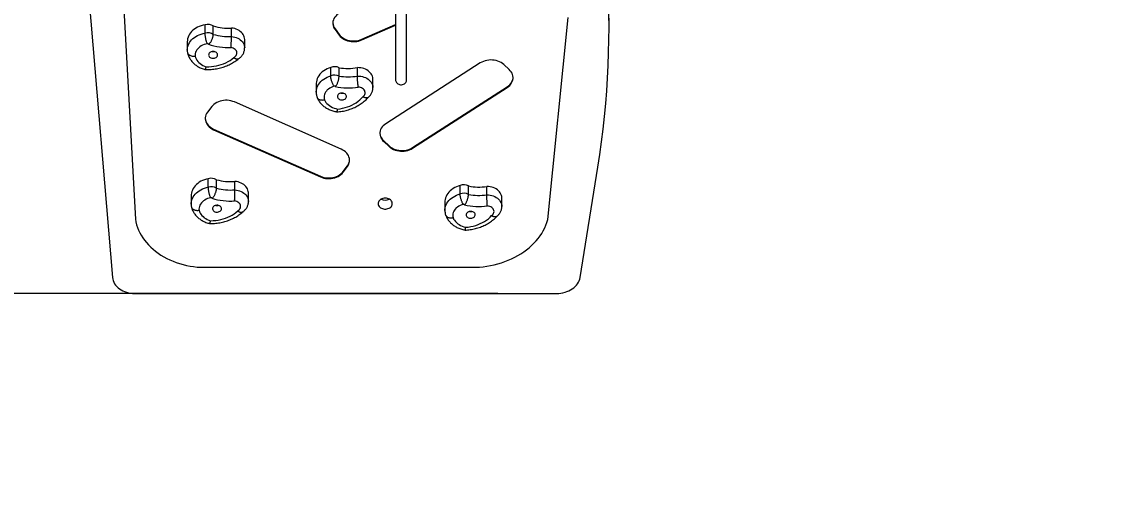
# Model space of a CAD drawing. Header units: millimetres. Extents: x -5906 to 5457, y -5155 to 4356.
# Drawn here: x -830 to 1235, y -2844 to -1908 of the extents above; entities that cross this region are included whole.
import ezdxf

# ---------------------------------------------------------------- set-up
doc = ezdxf.new("R2010")
doc.units = ezdxf.units.MM
for name, color, linetype in [('DIKOM_ОБЪЕКТ', 7, 'Continuous'), ('DIKOM_РАЗМЕР_ЗОНА', 7, 'Continuous'), ('DIKOM_РАЗМЕР_ОБЪЕКТА', 7, 'Continuous')]:
    doc.layers.add(name, color=color, linetype=linetype)
doc.styles.add('style1', font='arial.ttf', dxfattribs={"width": 0.8})
doc.dimstyles.new('1-50', dxfattribs={"dimtxt": 300, "dimasz": 200, "dimexe": 100, "dimexo": 0, "dimgap": 100, "dimtad": 1, "dimtxsty": 'style1', "dimcen": 200, "dimclrd": 7, "dimclre": 7, "dimclrt": 7, "dimadec": 1, "dimazin": 2, "dimtfac": 1, "dimtmove": 0, "dimatfit": 2, "dimfxl": 0, "dimlwd": 25, "dimlwe": 18, "dimarcsym": 0})

# ---------------------------------------------------------------- blocks, each defined once
blk = doc.blocks.new('*D12')
at = {"layer": 'Defpoints', "color": 0, "transparency": 16777216}
for p in [(-2655.5, 990.4), (3456.6, 117.1), (-2655.5, -4466.3)]:
    blk.add_point(p, dxfattribs=at)
at = {"layer": 'DIKOM_РАЗМЕР_ОБЪЕКТА', "color": 7, "lineweight": 18, "transparency": 16777216}
for p, q in [((-2655.5, 990.4), (-2655.5, -4566.3)), ((3456.6, 117.1), (3456.6, -4566.3))]:
    blk.add_line(p, q, dxfattribs=at)
at = {"layer": 'DIKOM_РАЗМЕР_ОБЪЕКТА', "color": 7, "lineweight": 25, "transparency": 16777216}
blk.add_line((3256.6, -4466.3), (-2455.5, -4466.3), dxfattribs=at)
at = {"layer": 'DIKOM_РАЗМЕР_ОБЪЕКТА', "color": 7, "transparency": 16777216}
for points in [[(-2455.5, -4433), (-2455.5, -4499.6), (-2655.5, -4466.3)], [(3256.6, -4433), (3256.6, -4499.6), (3456.6, -4466.3)]]:
    blk.add_solid(points, dxfattribs=at)
at = {"layer": 'DIKOM_РАЗМЕР_ОБЪЕКТА', "color": 7, "transparency": 16777216, "insert": (400.6, -4213.1), "char_height": 300, "attachment_point": 5, "style": 'style1'}
blk.add_mtext('6100', dxfattribs=at)
blk = doc.blocks.new('*D9')
at = {"layer": 'Defpoints', "color": 0, "transparency": 16777216}
for p in [(744.7, 2856.5), (-4941.7, -2428.9), (82.6, -2428.9)]:
    blk.add_point(p, dxfattribs=at)
at = {"layer": 'DIKOM_РАЗМЕР_ОБЪЕКТА', "color": 7, "lineweight": 18, "transparency": 16777216}
for p, q in [((744.7, 2856.5), (-5041.7, 2856.5)), ((82.6, -2428.9), (-5041.7, -2428.9))]:
    blk.add_line(p, q, dxfattribs=at)
at = {"layer": 'DIKOM_РАЗМЕР_ОБЪЕКТА', "color": 7, "lineweight": 25, "transparency": 16777216}
blk.add_line((-4941.7, 2656.5), (-4941.7, -2228.9), dxfattribs=at)
at = {"layer": 'DIKOM_РАЗМЕР_ОБЪЕКТА', "color": 7, "transparency": 16777216}
for points in [[(-4975.1, 2656.5), (-4908.4, 2656.5), (-4941.7, 2856.5)], [(-4975.1, -2228.9), (-4908.4, -2228.9), (-4941.7, -2428.9)]]:
    blk.add_solid(points, dxfattribs=at)
at = {"layer": 'DIKOM_РАЗМЕР_ОБЪЕКТА', "color": 7, "transparency": 16777216, "insert": (-5195, 213.8), "char_height": 300, "attachment_point": 5, "rotation": 90, "style": 'style1'}
blk.add_mtext('5300', dxfattribs=at)
blk = doc.blocks.new('*D10')
at = {"layer": 'Defpoints', "color": 0, "transparency": 16777216}
for p in [(394.7, 4356.5), (-5455.8, -3928.9), (81.8, -3928.9)]:
    blk.add_point(p, dxfattribs=at)
at = {"layer": 'DIKOM_РАЗМЕР_ЗОНА', "color": 7, "lineweight": 18, "transparency": 16777216}
for p, q in [((394.7, 4356.5), (-5555.8, 4356.5)), ((81.8, -3928.9), (-5555.8, -3928.9))]:
    blk.add_line(p, q, dxfattribs=at)
at = {"layer": 'DIKOM_РАЗМЕР_ЗОНА', "color": 7, "lineweight": 25, "transparency": 16777216}
blk.add_line((-5455.8, 4156.5), (-5455.8, -3728.9), dxfattribs=at)
at = {"layer": 'DIKOM_РАЗМЕР_ЗОНА', "color": 7, "transparency": 16777216}
for points in [[(-5489.1, 4156.5), (-5422.5, 4156.5), (-5455.8, 4356.5)], [(-5489.1, -3728.9), (-5422.5, -3728.9), (-5455.8, -3928.9)]]:
    blk.add_solid(points, dxfattribs=at)
at = {"layer": 'DIKOM_РАЗМЕР_ЗОНА', "color": 7, "transparency": 16777216, "insert": (-5709.1, 213.8), "char_height": 300, "attachment_point": 5, "rotation": 90, "style": 'style1'}
blk.add_mtext('8300', dxfattribs=at)
blk = doc.blocks.new('*D11')
at = {"layer": 'Defpoints', "color": 0, "transparency": 16777216}
for p in [(-4486.4, -52.6), (5456.6, -197.9), (-4486.4, -5055.3)]:
    blk.add_point(p, dxfattribs=at)
at = {"layer": 'DIKOM_РАЗМЕР_ЗОНА', "color": 7, "lineweight": 18, "transparency": 16777216}
for p, q in [((-4486.4, -52.6), (-4486.4, -5155.3)), ((5456.6, -197.9), (5456.6, -5155.3))]:
    blk.add_line(p, q, dxfattribs=at)
at = {"layer": 'DIKOM_РАЗМЕР_ЗОНА', "color": 7, "lineweight": 25, "transparency": 16777216}
blk.add_line((5256.6, -5055.3), (-4286.4, -5055.3), dxfattribs=at)
at = {"layer": 'DIKOM_РАЗМЕР_ЗОНА', "color": 7, "transparency": 16777216}
for points in [[(-4286.4, -5022), (-4286.4, -5088.6), (-4486.4, -5055.3)], [(5256.6, -5022), (5256.6, -5088.6), (5456.6, -5055.3)]]:
    blk.add_solid(points, dxfattribs=at)
at = {"layer": 'DIKOM_РАЗМЕР_ЗОНА', "color": 7, "transparency": 16777216, "insert": (400.6, -4802.1), "char_height": 300, "attachment_point": 5, "style": 'style1'}
blk.add_mtext('9950', dxfattribs=at)

msp = doc.modelspace()

# ---------------------------------------------------------------- linework, layer by layer
at = {"layer": 'DIKOM_ОБЪЕКТ', "color": 7, "linetype": 'Continuous', "lineweight": 15}
for p, q in [((-659.935, -1416.155), (-611.874, -2286.468)), ((-715.114, -1700.375), (-655.848, -2398.092)), ((-478.465, -1929.95), (-478.465, -1913.88)), ((-462.707, -1932.355), (-462.707, -1916.285)), ((-177.917, -1941.819), (-113.438, -1913.302)), ((-177.917, -1943.105), (-113.438, -1914.587)), ((177.951, -2287.158), (217.097, -1899.884)), ((295.335, -1917.689), (295.335, -1901.619)), ((-428.065, -1936.383), (-428.065, -1920.314)), ((-229.557, -1922.023), (-221.357, -1932.902)), ((-229.557, -1922.023), (-229.557, -1923.308)), ((-229.557, -1923.308), (-221.357, -1934.188)), ((-221.357, -1932.902), (-221.357, -1934.188)), ((-512.611, -1946.671), (-512.611, -1962.741)), ((-402.642, -1958.433), (-402.642, -1942.363)), ((-177.917, -1941.819), (-177.917, -1943.105)), ((-237.83, -2011.743), (-237.83, -1995.673)), ((-221.777, -2012.283), (-221.777, -1996.213)), ((-186.738, -2012.224), (-186.738, -1996.154)), ((48.767, -1987.151), (-132.327, -2103.555)), ((104.109, -1999.777), (93.568, -1990.153)), ((-156.892, -2034.434), (-156.892, -2018.365)), ((-265.573, -2026.944), (-265.573, -2043.014)), ((-80.903, -2149.216), (100.189, -2032.811)), ((-80.903, -2150.501), (100.189, -2034.096)), ((100.189, -2032.811), (100.189, -2034.096)), ((-217.615, -2152.462), (-422.344, -2061.915)), ((-465.784, -2070.831), (-473.984, -2081.711)), ((-462.344, -2113.702), (-257.615, -2204.249)), ((-462.344, -2113.702), (-462.344, -2114.988)), ((-462.344, -2114.988), (-257.615, -2205.534)), ((-136.246, -2136.589), (-125.704, -2146.213)), ((-136.246, -2136.589), (-136.246, -2137.874)), ((-136.246, -2137.874), (-125.704, -2147.499)), ((-125.704, -2146.213), (-125.704, -2147.499)), ((-80.903, -2149.216), (-80.903, -2150.501)), ((-214.176, -2195.333), (-205.976, -2184.453)), ((-214.176, -2196.618), (-205.976, -2185.738)), ((-205.976, -2184.453), (-205.976, -2185.738)), ((239.867, -2398.257), (273.821, -2186.737)), ((-472.266, -2224.916), (-472.266, -2208.847)), ((-257.615, -2204.249), (-257.615, -2205.534)), ((-214.176, -2195.333), (-214.176, -2196.618)), ((-456.424, -2226.973), (-456.424, -2210.903)), ((-421.644, -2230.233), (-421.644, -2214.164)), ((10.113, -2237.925), (10.113, -2221.856)), ((26.132, -2238.887), (26.132, -2222.818)), ((61.153, -2239.751), (61.153, -2223.681)), ((-505.18, -2241.409), (-505.18, -2257.478)), ((-395.389, -2252.353), (-395.389, -2236.283)), ((90.003, -2261.97), (90.003, -2245.901)), ((-19.042, -2253.534), (-19.042, -2269.603)), ((-493.641, -2378.171), (47.066, -2378.171)), ((-613.251, -2428.669), (194.985, -2428.669))]:
    msp.add_line(p, q, dxfattribs=at)
at = {"layer": 'DIKOM_ОБЪЕКТ', "color": 7, "linetype": 'Continuous', "lineweight": 15, "flags": 128}
for points in [[(273.821, -2186.737), (277.542, -2162.447), (280.911, -2138.127), (283.927, -2113.78), (286.59, -2089.408), (288.901, -2065.016), (290.858, -2040.605), (292.461, -2016.179), (293.71, -1991.741), (294.606, -1967.294), (295.147, -1942.841), (295.334, -1918.385), (295.167, -1893.928), (294.646, -1869.475), (293.771, -1845.027), (292.542, -1820.589)], [(-217.917, -1890.032), (-220.9, -1891.529), (-223.644, -1893.272), (-226.117, -1895.24), (-228.287, -1897.408), (-230.127, -1899.747), (-231.613, -1902.23), (-232.727, -1904.825), (-233.456, -1907.499), (-233.789, -1910.218), (-233.723, -1912.949), (-233.258, -1915.657), (-232.401, -1918.308), (-231.162, -1920.87), (-229.557, -1923.308)], [(-478.465, -1913.88), (-482.268, -1914.683), (-485.962, -1915.745), (-489.516, -1917.056), (-492.902, -1918.607), (-496.093, -1920.384), (-499.063, -1922.373), (-501.787, -1924.558), (-504.245, -1926.922), (-506.416, -1929.446), (-508.282, -1932.108), (-509.829, -1934.888), (-511.043, -1937.764), (-511.916, -1940.711), (-512.44, -1943.706), (-512.611, -1946.671)], [(-512.611, -1962.731), (-512.44, -1959.776), (-511.916, -1956.78), (-511.043, -1953.833), (-509.829, -1950.958), (-508.282, -1948.178), (-506.416, -1945.516), (-504.245, -1942.992), (-501.787, -1940.628), (-499.063, -1938.443), (-496.093, -1936.453), (-492.902, -1934.676), (-489.516, -1933.126), (-485.962, -1931.815), (-482.268, -1930.753), (-478.465, -1929.95)], [(-402.642, -1942.363), (-402.642, -1942.304), (-402.829, -1939.841), (-403.372, -1937.409), (-404.264, -1935.038), (-405.493, -1932.757), (-407.044, -1930.595), (-408.899, -1928.578), (-411.035, -1926.731), (-413.424, -1925.077), (-416.038, -1923.635), (-418.845, -1922.425), (-421.81, -1921.461), (-424.896, -1920.754), (-428.065, -1920.314)], [(-428.065, -1936.383), (-424.896, -1936.824), (-421.81, -1937.53), (-418.845, -1938.495), (-416.038, -1939.705), (-413.424, -1941.146), (-411.035, -1942.801), (-408.899, -1944.648), (-407.044, -1946.665), (-405.493, -1948.827), (-404.264, -1951.108), (-403.372, -1953.479), (-402.829, -1955.911), (-402.642, -1958.374), (-402.642, -1958.471)], [(-221.357, -1932.902), (-219.402, -1935.187), (-217.127, -1937.29), (-214.558, -1939.184), (-211.729, -1940.846), (-208.674, -1942.256), (-205.433, -1943.394), (-202.046, -1944.248), (-198.556, -1944.806), (-195.006, -1945.062), (-191.441, -1945.011), (-187.906, -1944.655), (-184.445, -1943.998), (-181.101, -1943.049), (-177.917, -1941.819)], [(-221.357, -1934.188), (-219.402, -1936.473), (-217.127, -1938.575), (-214.558, -1940.47), (-211.729, -1942.132), (-208.674, -1943.541), (-205.433, -1944.68), (-202.046, -1945.534), (-198.556, -1946.092), (-195.006, -1946.347), (-191.441, -1946.296), (-187.906, -1945.941), (-184.445, -1945.284), (-181.101, -1944.335), (-177.917, -1943.105)], [(-474.134, -1950.635), (-477.275, -1951.236), (-480.308, -1952.102), (-483.195, -1953.223), (-485.901, -1954.584), (-488.391, -1956.169), (-490.634, -1957.957), (-492.603, -1959.925), (-494.271, -1962.05), (-495.619, -1964.305), (-496.629, -1966.661), (-497.289, -1969.088), (-497.591, -1971.557), (-497.53, -1974.036)], [(-471.995, -1951.471), (-472.06, -1951.198), (-472.214, -1950.946), (-472.449, -1950.735), (-472.748, -1950.577), (-473.09, -1950.484), (-473.451, -1950.463), (-473.808, -1950.514), (-474.134, -1950.635)], [(-423.559, -1976.834), (-421.784, -1975.692), (-420.279, -1974.341), (-419.086, -1972.819), (-418.236, -1971.168), (-417.754, -1969.431), (-417.653, -1967.657), (-417.934, -1965.895), (-418.591, -1964.192), (-419.606, -1962.596), (-420.95, -1961.15), (-422.587, -1959.893), (-424.473, -1958.86), (-426.555, -1958.08), (-428.776, -1957.574)], [(-497.53, -1974.036), (-496.752, -1976.691), (-495.631, -1979.272), (-494.18, -1981.755), (-492.412, -1984.115), (-490.346, -1986.328), (-488.002, -1988.372), (-485.404, -1990.226), (-482.576, -1991.873), (-479.549, -1993.295), (-476.351, -1994.479)], [(-476.351, -1994.479), (-471.394, -1994.446), (-466.454, -1994.136), (-461.557, -1993.55), (-456.729, -1992.69), (-451.995, -1991.562), (-447.383, -1990.172), (-442.915, -1988.527), (-438.617, -1986.637), (-434.51, -1984.51), (-430.618, -1982.158), (-426.961, -1979.595), (-423.559, -1976.834)], [(-454.562, -1970.676), (-455.007, -1969.383), (-455.784, -1968.185), (-456.859, -1967.132), (-458.189, -1966.266), (-459.72, -1965.623), (-461.388, -1965.229), (-463.125, -1965.101), (-464.861, -1965.243), (-466.524, -1965.649), (-468.046, -1966.304), (-469.364, -1967.18), (-470.426, -1968.242), (-471.187, -1969.445), (-471.616, -1970.741), (-471.696, -1972.077), (-471.423, -1973.397), (-470.808, -1974.649), (-469.878, -1975.78), (-468.669, -1976.745), (-467.231, -1977.503), (-465.624, -1978.024), (-463.912, -1978.287), (-462.167, -1978.28), (-460.459, -1978.005), (-458.858, -1977.471), (-457.43, -1976.702), (-456.234, -1975.728), (-455.318, -1974.59), (-454.72, -1973.334), (-454.464, -1972.011), (-454.562, -1970.676)], [(93.568, -1990.153), (91.125, -1988.164), (88.407, -1986.396), (85.447, -1984.872), (82.284, -1983.612), (78.957, -1982.63), (75.507, -1981.94), (71.978, -1981.55), (68.414, -1981.465), (64.86, -1981.686), (61.361, -1982.21), (57.96, -1983.03), (54.701, -1984.137), (51.623, -1985.517), (48.767, -1987.151)], [(-237.83, -1995.673), (-241.429, -1996.911), (-244.868, -1998.391), (-248.121, -2000.101), (-251.159, -2002.029), (-253.96, -2004.157), (-256.499, -2006.469), (-258.758, -2008.947), (-260.717, -2011.57), (-262.361, -2014.317), (-263.676, -2017.166), (-264.652, -2020.094), (-265.282, -2023.078), (-265.559, -2026.092), (-265.573, -2026.944)], [(-156.892, -2018.365), (-156.92, -2017.378), (-157.242, -2014.923), (-157.916, -2012.511), (-158.936, -2010.17), (-160.288, -2007.931), (-161.956, -2005.82), (-163.919, -2003.864), (-166.154, -2002.087), (-168.631, -2000.51), (-171.322, -1999.154), (-174.192, -1998.035), (-177.206, -1997.166), (-180.328, -1996.558), (-183.519, -1996.22), (-186.738, -1996.154)], [(100.189, -2034.096), (102.786, -2032.225), (105.094, -2030.143), (107.083, -2027.876), (108.728, -2025.453), (110.01, -2022.904), (110.91, -2020.262), (111.42, -2017.558), (111.531, -2014.828), (111.243, -2012.106), (110.559, -2009.425), (109.488, -2006.82), (108.043, -2004.323), (106.242, -2001.966), (104.109, -1999.777)], [(-265.573, -2042.992), (-265.559, -2042.162), (-265.282, -2039.147), (-264.652, -2036.164), (-263.676, -2033.236), (-262.361, -2030.387), (-260.717, -2027.64), (-258.758, -2025.017), (-256.499, -2022.539), (-253.96, -2020.227), (-251.159, -2018.098), (-248.121, -2016.171), (-244.868, -2014.46), (-241.429, -2012.98), (-237.83, -2011.743)], [(-186.738, -2012.224), (-183.519, -2012.289), (-180.328, -2012.628), (-177.206, -2013.235), (-174.192, -2014.104), (-171.322, -2015.224), (-168.631, -2016.58), (-166.154, -2018.157), (-163.919, -2019.934), (-161.956, -2021.89), (-160.288, -2024.001), (-158.936, -2026.24), (-157.916, -2028.58), (-157.242, -2030.993), (-156.92, -2033.448), (-156.892, -2034.414)], [(-113.431, -2020.574), (-113.431, -2020.579), (-113.251, -2022.092), (-112.718, -2023.554), (-111.851, -2024.915), (-110.678, -2026.128), (-109.24, -2027.152), (-107.585, -2027.952), (-105.77, -2028.501), (-103.857, -2028.78), (-101.911, -2028.78), (-99.998, -2028.501), (-98.183, -2027.952), (-96.528, -2027.152), (-95.09, -2026.128), (-93.917, -2024.915), (-93.049, -2023.554), (-92.517, -2022.092), (-92.337, -2020.579)], [(100.189, -2032.811), (102.786, -2030.94), (105.094, -2028.857), (107.083, -2026.591), (108.728, -2024.168), (110.01, -2021.619), (110.91, -2018.976), (111.42, -2016.273), (111.53, -2014.791)], [(-231.355, -2031.794), (-234.339, -2032.755), (-237.165, -2033.965), (-239.796, -2035.409), (-242.199, -2037.07), (-244.345, -2038.926), (-246.207, -2040.955), (-247.761, -2043.13), (-248.988, -2045.425), (-249.872, -2047.81), (-250.403, -2050.257), (-250.573, -2052.733), (-250.38, -2055.208), (-249.827, -2057.651)], [(-176.162, -2051.79), (-174.635, -2050.454), (-173.416, -2048.944), (-172.539, -2047.3), (-172.028, -2045.569), (-171.896, -2043.796), (-172.148, -2042.031), (-172.777, -2040.322), (-173.765, -2038.716), (-175.085, -2037.257), (-176.701, -2035.984), (-178.569, -2034.933), (-180.637, -2034.132), (-182.85, -2033.604), (-185.146, -2033.362)], [(-422.344, -2061.915), (-425.528, -2060.686), (-428.871, -2059.737), (-432.332, -2059.08), (-435.867, -2058.725), (-439.432, -2058.674), (-442.982, -2058.93), (-446.472, -2059.488), (-449.859, -2060.341), (-453.1, -2061.48), (-456.154, -2062.889), (-458.984, -2064.551), (-461.553, -2066.445), (-463.829, -2068.547), (-465.784, -2070.831)], [(-249.827, -2057.651), (-248.53, -2060.184), (-246.91, -2062.605), (-244.982, -2064.89), (-242.766, -2067.016), (-240.284, -2068.962), (-237.561, -2070.709), (-234.624, -2072.238), (-231.503, -2073.536), (-228.228, -2074.589), (-224.832, -2075.386)], [(-208.027, -2049.319), (-208.725, -2048.093), (-209.73, -2047), (-211.002, -2046.085), (-212.489, -2045.384), (-214.13, -2044.927), (-215.856, -2044.732), (-217.599, -2044.808), (-219.286, -2045.15), (-220.849, -2045.746), (-222.223, -2046.571), (-223.352, -2047.59), (-224.191, -2048.763), (-224.703, -2050.041), (-224.87, -2051.372), (-224.683, -2052.702), (-224.151, -2053.975), (-223.295, -2055.141), (-222.15, -2056.15), (-220.764, -2056.962), (-219.192, -2057.544), (-217.5, -2057.872), (-215.756, -2057.932), (-214.032, -2057.722), (-212.399, -2057.25), (-210.923, -2056.536), (-209.665, -2055.609), (-208.676, -2054.507), (-207.997, -2053.276), (-207.656, -2051.964), (-207.666, -2050.627), (-208.027, -2049.319)], [(-224.832, -2075.386), (-219.94, -2074.775), (-215.119, -2073.893), (-210.395, -2072.742), (-205.794, -2071.329), (-201.34, -2069.663), (-197.057, -2067.751), (-192.969, -2065.604), (-189.096, -2063.234), (-185.46, -2060.653), (-182.081, -2057.875), (-178.976, -2054.916), (-176.162, -2051.79)], [(-473.984, -2081.711), (-475.589, -2084.15), (-476.827, -2086.712), (-477.684, -2089.363), (-478.148, -2092.071), (-478.214, -2094.802), (-477.881, -2097.521), (-477.153, -2100.195), (-476.038, -2102.789), (-474.552, -2105.272), (-472.713, -2107.612), (-470.543, -2109.779), (-468.07, -2111.747), (-465.326, -2113.49), (-462.344, -2114.988)], [(-478.226, -2093.243), (-478.214, -2093.516), (-477.881, -2096.235), (-477.153, -2098.909), (-476.038, -2101.504), (-474.552, -2103.986), (-472.713, -2106.326), (-470.543, -2108.493), (-468.07, -2110.461), (-465.326, -2112.205), (-462.344, -2113.702)], [(-132.327, -2103.555), (-134.924, -2105.426), (-137.231, -2107.508), (-139.22, -2109.775), (-140.866, -2112.198), (-142.147, -2114.747), (-143.048, -2117.39), (-143.557, -2120.093), (-143.668, -2122.823), (-143.38, -2125.546), (-142.696, -2128.226), (-141.625, -2130.831), (-140.18, -2133.328), (-138.38, -2135.686), (-136.246, -2137.874)], [(-125.704, -2146.213), (-123.262, -2148.203), (-120.544, -2149.971), (-117.585, -2151.495), (-114.422, -2152.756), (-111.094, -2153.738), (-107.644, -2154.428), (-104.115, -2154.818), (-100.551, -2154.904), (-96.997, -2154.683), (-93.498, -2154.159), (-90.097, -2153.338), (-86.837, -2152.23), (-83.76, -2150.851), (-80.903, -2149.216)], [(-205.976, -2185.738), (-204.37, -2183.299), (-203.13, -2180.738), (-202.273, -2178.087), (-201.808, -2175.379), (-201.742, -2172.648), (-202.075, -2169.928), (-202.803, -2167.254), (-203.918, -2164.659), (-205.404, -2162.177), (-207.244, -2159.837), (-209.414, -2157.669), (-211.888, -2155.702), (-214.633, -2153.959), (-217.615, -2152.462)], [(-125.704, -2147.499), (-123.262, -2149.489), (-120.544, -2151.257), (-117.585, -2152.781), (-114.422, -2154.042), (-111.094, -2155.024), (-107.644, -2155.714), (-104.115, -2156.104), (-100.551, -2156.189), (-96.997, -2155.968), (-93.498, -2155.444), (-90.097, -2154.623), (-86.837, -2153.516), (-83.76, -2152.136), (-80.903, -2150.501)], [(-472.266, -2208.847), (-476.037, -2209.734), (-479.689, -2210.877), (-483.192, -2212.266), (-486.519, -2213.891), (-489.641, -2215.738), (-492.535, -2217.792), (-495.176, -2220.036), (-497.544, -2222.454), (-499.618, -2225.024), (-501.383, -2227.727), (-502.825, -2230.54), (-503.931, -2233.441), (-504.692, -2236.406), (-505.103, -2239.411), (-505.18, -2241.409)], [(-257.615, -2204.249), (-254.432, -2205.479), (-251.088, -2206.429), (-247.627, -2207.086), (-244.092, -2207.442), (-240.527, -2207.492), (-236.977, -2207.237), (-233.486, -2206.679), (-230.099, -2205.826), (-226.858, -2204.687), (-223.804, -2203.277), (-220.974, -2201.615), (-218.406, -2199.72), (-216.13, -2197.617), (-214.176, -2195.333)], [(-257.615, -2205.534), (-254.432, -2206.765), (-251.088, -2207.714), (-247.627, -2208.371), (-244.092, -2208.727), (-240.527, -2208.778), (-236.977, -2208.523), (-233.486, -2207.965), (-230.099, -2207.111), (-226.858, -2205.972), (-223.804, -2204.563), (-220.974, -2202.9), (-218.406, -2201.006), (-216.13, -2198.903), (-214.176, -2196.618)], [(-505.18, -2257.47), (-505.103, -2255.481), (-504.692, -2252.476), (-503.931, -2249.51), (-502.825, -2246.609), (-501.383, -2243.796), (-499.618, -2241.094), (-497.544, -2238.523), (-495.176, -2236.106), (-492.535, -2233.861), (-489.641, -2231.807), (-486.519, -2229.96), (-483.192, -2228.336), (-479.689, -2226.946), (-476.037, -2225.804), (-472.266, -2224.916)], [(-395.389, -2236.283), (-395.403, -2235.583), (-395.684, -2233.125), (-396.318, -2230.706), (-397.298, -2228.355), (-398.612, -2226.103), (-400.245, -2223.976), (-402.175, -2222.001), (-404.379, -2220.202), (-406.83, -2218.601), (-409.497, -2217.218), (-412.349, -2216.07), (-415.348, -2215.172), (-418.46, -2214.534), (-421.644, -2214.164)], [(10.113, -2221.856), (6.461, -2222.998), (2.957, -2224.386), (-0.37, -2226.01), (-3.493, -2227.857), (-6.388, -2229.91), (-9.03, -2232.154), (-11.398, -2234.571), (-13.474, -2237.141), (-15.24, -2239.843), (-16.682, -2242.656), (-17.789, -2245.557), (-18.552, -2248.522), (-18.964, -2251.527), (-19.042, -2253.534)], [(90.003, -2245.901), (90.001, -2245.678), (89.79, -2243.216), (89.224, -2240.787), (88.31, -2238.421), (87.059, -2236.147), (85.487, -2233.994), (83.612, -2231.987), (81.459, -2230.152), (79.054, -2228.511), (76.426, -2227.085), (73.608, -2225.891), (70.634, -2224.943), (67.541, -2224.254), (64.368, -2223.831), (61.153, -2223.681)], [(-467.521, -2245.501), (-470.637, -2246.172), (-473.636, -2247.105), (-476.48, -2248.289), (-479.134, -2249.709), (-481.563, -2251.348), (-483.738, -2253.185), (-485.631, -2255.196), (-487.219, -2257.357), (-488.481, -2259.64), (-489.402, -2262.018), (-489.971, -2264.459), (-490.179, -2266.933), (-490.025, -2269.41)], [(-421.644, -2230.233), (-418.46, -2230.603), (-415.348, -2231.241), (-412.349, -2232.14), (-409.497, -2233.288), (-406.83, -2234.67), (-404.379, -2236.271), (-402.175, -2238.07), (-400.245, -2240.046), (-398.612, -2242.173), (-397.298, -2244.425), (-396.318, -2246.775), (-395.684, -2249.194), (-395.403, -2251.652), (-395.389, -2252.378)], [(-133.415, -2246.176), (-135.596, -2246.311), (-137.721, -2246.712), (-139.734, -2247.369), (-141.583, -2248.265), (-143.221, -2249.377), (-144.605, -2250.675), (-145.699, -2252.127), (-146.475, -2253.694), (-146.913, -2255.336), (-147.001, -2257.011), (-146.737, -2258.675), (-146.128, -2260.285), (-145.19, -2261.799), (-143.947, -2263.179), (-142.431, -2264.388), (-140.682, -2265.395), (-138.745, -2266.174), (-136.669, -2266.705), (-134.509, -2266.973), (-132.321, -2266.973), (-130.161, -2266.705), (-128.086, -2266.174), (-126.148, -2265.395), (-124.399, -2264.388), (-122.883, -2263.179), (-121.64, -2261.799), (-120.702, -2260.285), (-120.094, -2258.675), (-119.83, -2257.011), (-119.918, -2255.336), (-120.356, -2253.694), (-121.132, -2252.127), (-122.226, -2250.675), (-123.609, -2249.377), (-125.247, -2248.265), (-127.097, -2247.369), (-129.11, -2246.712), (-131.234, -2246.311), (-133.415, -2246.176)], [(-19.042, -2269.65), (-18.964, -2267.597), (-18.552, -2264.591), (-17.789, -2261.626), (-16.682, -2258.726), (-15.24, -2255.913), (-13.474, -2253.211), (-11.398, -2250.641), (-9.03, -2248.224), (-6.388, -2245.98), (-3.493, -2243.926), (-0.37, -2242.08), (2.957, -2240.456), (6.461, -2239.068), (10.113, -2237.925)], [(61.153, -2239.751), (64.368, -2239.901), (67.541, -2240.323), (70.634, -2241.013), (73.608, -2241.96), (76.426, -2243.155), (79.054, -2244.581), (81.459, -2246.222), (83.612, -2248.057), (85.487, -2250.063), (87.059, -2252.217), (88.31, -2254.49), (89.224, -2256.856), (89.79, -2259.285), (90.001, -2261.747), (90.003, -2261.961)], [(-490.025, -2269.41), (-489.147, -2272.046), (-487.93, -2274.602), (-486.385, -2277.052), (-484.53, -2279.372), (-482.381, -2281.538), (-479.961, -2283.529), (-477.294, -2285.325), (-474.406, -2286.909), (-471.326, -2288.263), (-468.085, -2289.376)], [(-468.085, -2289.376), (-463.131, -2289.234), (-458.205, -2288.815), (-453.332, -2288.12), (-448.538, -2287.154), (-443.849, -2285.922), (-439.291, -2284.431), (-434.887, -2282.688), (-430.661, -2280.703), (-426.637, -2278.486), (-422.835, -2276.05), (-419.276, -2273.407), (-415.979, -2270.571)], [(-447.201, -2265.101), (-447.696, -2263.819), (-448.517, -2262.639), (-449.631, -2261.61), (-450.994, -2260.774), (-452.548, -2260.165), (-454.23, -2259.808), (-455.971, -2259.718), (-457.701, -2259.898), (-459.348, -2260.341), (-460.844, -2261.029), (-462.13, -2261.934), (-463.151, -2263.019), (-463.866, -2264.238), (-464.246, -2265.543), (-464.275, -2266.88), (-463.953, -2268.195), (-463.291, -2269.432), (-462.318, -2270.542), (-461.074, -2271.48), (-459.608, -2272.206), (-457.982, -2272.691), (-456.261, -2272.916), (-454.516, -2272.871), (-452.82, -2272.557), (-451.24, -2271.989), (-449.842, -2271.188), (-448.683, -2270.188), (-447.81, -2269.03), (-447.259, -2267.761), (-447.054, -2266.434), (-447.201, -2265.101)], [(-415.979, -2270.571), (-414.248, -2269.391), (-412.795, -2268.007), (-411.659, -2266.46), (-410.873, -2264.79), (-410.456, -2263.043), (-410.421, -2261.268), (-410.769, -2259.513), (-411.49, -2257.825), (-412.564, -2256.252), (-413.962, -2254.836), (-415.646, -2253.616), (-417.57, -2252.626), (-419.68, -2251.892), (-421.92, -2251.434)], [(16.117, -2258.141), (13.092, -2259.022), (10.214, -2260.157), (7.519, -2261.532), (5.043, -2263.128), (2.815, -2264.927), (0.863, -2266.905), (-0.788, -2269.039), (-2.117, -2271.3), (-3.107, -2273.66), (-3.747, -2276.091), (-4.028, -2278.562), (-3.947, -2281.04), (-3.504, -2283.497)], [(70.381, -2279.577), (71.967, -2278.283), (73.253, -2276.806), (74.203, -2275.186), (74.792, -2273.469), (75.002, -2271.701), (74.83, -2269.93), (74.278, -2268.206), (73.363, -2266.575), (72.109, -2265.081), (70.551, -2263.767), (68.732, -2262.667), (66.7, -2261.813), (64.512, -2261.226), (62.229, -2260.924)], [(-611.874, -2286.468), (-610.888, -2291.754), (-609.553, -2296.994), (-607.87, -2302.176), (-605.845, -2307.284), (-603.482, -2312.308), (-600.789, -2317.232), (-597.771, -2322.045), (-594.437, -2326.734), (-590.796, -2331.286), (-586.856, -2335.691), (-582.628, -2339.936), (-578.124, -2344.01), (-573.354, -2347.903), (-568.331, -2351.605), (-563.069, -2355.106), (-557.58, -2358.397), (-551.88, -2361.469), (-545.983, -2364.315), (-539.904, -2366.927), (-533.659, -2369.298), (-527.265, -2371.423), (-520.737, -2373.294), (-514.094, -2374.909), (-507.351, -2376.262), (-500.528, -2377.35), (-493.641, -2378.171)], [(-3.504, -2283.497), (-2.321, -2286.062), (-0.81, -2288.524), (1.014, -2290.858), (3.133, -2293.042), (5.526, -2295.052), (8.169, -2296.869), (11.036, -2298.475), (14.097, -2299.854), (17.323, -2300.993), (20.681, -2301.878)], [(20.681, -2301.878), (25.598, -2301.397), (30.456, -2300.642), (35.228, -2299.616), (39.89, -2298.326), (44.416, -2296.777), (48.782, -2294.979), (52.964, -2292.942), (56.941, -2290.675), (60.69, -2288.191), (64.192, -2285.504), (67.428, -2282.627), (70.381, -2279.577)], [(38.645, -2276.269), (38.003, -2275.026), (37.047, -2273.907), (35.817, -2272.959), (34.362, -2272.219), (32.744, -2271.719), (31.026, -2271.479), (29.281, -2271.509), (27.58, -2271.807), (25.991, -2272.361), (24.581, -2273.149), (23.407, -2274.139), (22.516, -2275.289), (21.947, -2276.553), (21.72, -2277.878), (21.847, -2279.212), (22.322, -2280.499), (23.125, -2281.686), (24.224, -2282.725), (25.573, -2283.573), (27.118, -2284.196), (28.795, -2284.568), (30.535, -2284.674), (32.267, -2284.509), (33.92, -2284.081), (35.427, -2283.406), (36.726, -2282.513), (37.764, -2281.438), (38.498, -2280.225), (38.898, -2278.923), (38.948, -2277.586), (38.645, -2276.269)], [(47.066, -2378.171), (54.281, -2377.457), (61.441, -2376.476), (68.531, -2375.229), (75.533, -2373.718), (82.431, -2371.949), (89.208, -2369.924), (95.848, -2367.649), (102.336, -2365.129), (108.656, -2362.37), (114.794, -2359.379), (120.734, -2356.163), (126.463, -2352.728), (131.966, -2349.084), (137.232, -2345.24), (142.247, -2341.203), (146.999, -2336.985), (151.478, -2332.594), (155.673, -2328.041), (159.573, -2323.337), (163.169, -2318.494), (166.454, -2313.522), (169.419, -2308.433), (172.057, -2303.24), (174.362, -2297.955), (176.328, -2292.59), (177.951, -2287.158)], [(-655.848, -2398.092), (-655.397, -2401.149), (-654.574, -2404.159), (-653.385, -2407.097), (-651.841, -2409.937), (-649.956, -2412.653), (-647.746, -2415.221), (-645.231, -2417.619), (-642.433, -2419.826), (-639.377, -2421.821), (-636.09, -2423.588), (-632.601, -2425.11), (-628.941, -2426.375), (-625.142, -2427.371), (-621.237, -2428.089), (-617.262, -2428.523), (-613.251, -2428.669)], [(194.985, -2428.669), (199.073, -2428.527), (203.127, -2428.102), (207.114, -2427.398), (211.002, -2426.42), (214.759, -2425.178), (218.354, -2423.681), (221.758, -2421.941), (224.942, -2419.972), (227.881, -2417.791), (230.551, -2415.416), (232.93, -2412.865), (234.998, -2410.16), (236.739, -2407.324), (238.138, -2404.378), (239.183, -2401.347), (239.867, -2398.257)]]:
    msp.add_lwpolyline(points, dxfattribs=at)
at = {"layer": 'DIKOM_ОБЪЕКТ', "color": 7, "linetype": 'Continuous', "lineweight": 15}
for centre, radius, start, end in [((-473.397, -1933.5), 20.264, 58.158423, 104.483306), ((-433.916, -1819.661), 100.823, 253.407773, 273.327141), ((-213.512, -1909.572), 20.309, 182.590185, 217.812259), ((-473.397, -1949.569), 20.264, 58.158423, 104.483306), ((-433.916, -1835.731), 100.823, 253.407773, 273.327141), ((-434.006, -1838.518), 119.171, 251.410737, 272.515333), ((-463.082, -1954.276), 11.186, 259.683878, 280.316122), ((-230.445, -2015.017), 20.706, 65.253081, 110.89579), ((-204.427, -1895.462), 102.233, 260.228823, 279.963461), ((-230.445, -2031.087), 20.706, 65.253081, 110.89579), ((-204.427, -1911.532), 102.233, 260.228823, 279.963461), ((-230.451, -2033.015), 1.519, 25.070695, 126.522331), ((-204.414, -1913.349), 121.55, 258.294274, 279.120813), ((-216.243, -2033.903), 11.184, 259.681769, 280.318231), ((-122.195, -2120.303), 21.509, 183.389534, 229.212339), ((-221.899, -2172.043), 20.187, 322.069459, 357.515888), ((-466.759, -2228.478), 20.389, 59.540457, 105.66988), ((-466.759, -2244.547), 20.389, 59.540457, 105.66988), ((-429.719, -2113.178), 101.308, 254.716414, 274.571693), ((-429.719, -2129.247), 101.308, 254.716414, 274.571693), ((16.982, -2241.335), 20.655, 63.703565, 109.423998), ((46.123, -2122.624), 102.169, 258.716164, 278.459178), ((-466.739, -2246.73), 1.457, 17.600762, 122.44418), ((-429.771, -2131.816), 119.876, 252.734082, 273.755286), ((-133.415, -2232.714), 16.958, 243.677712, 296.322288), ((16.982, -2257.404), 20.655, 63.703565, 109.423998), ((46.123, -2138.693), 102.169, 258.716164, 278.459178), ((-455.679, -2248.891), 11.185, 259.682687, 280.317313), ((16.987, -2259.367), 1.503, 23.073618, 125.360627), ((46.132, -2140.686), 121.311, 256.770848, 277.624867), ((30.344, -2260.654), 11.166, 259.665183, 280.334817)]:
    msp.add_arc(centre, radius, start, end, dxfattribs=at)
for points, knots in [([(-113.375, -864.222), (-113.375, -866.251), (-113.374, -871.622), (-113.372, -880.064), (-113.37, -889.315), (-113.368, -897.831), (-113.367, -905.7), (-113.365, -913.169), (-113.362, -928.325), (-113.358, -951.372), (-113.353, -982.145), (-113.348, -1013.515), (-113.344, -1045.122), (-113.342, -1076.614), (-113.34, -1107.147), (-113.34, -1136.804), (-113.341, -1166.769), (-113.342, -1197.018), (-113.345, -1227.549), (-113.349, -1257.389), (-113.353, -1286.652), (-113.358, -1315.452), (-113.363, -1343.903), (-113.369, -1372.122), (-113.376, -1408.556), (-113.385, -1453.052), (-113.397, -1505.621), (-113.407, -1550.971), (-113.415, -1589.298), (-113.421, -1620.699), (-113.427, -1652.558), (-113.431, -1679.632), (-113.434, -1701.689), (-113.436, -1718.448), (-113.438, -1735.436), (-113.439, -1752.51), (-113.44, -1769.474), (-113.441, -1786.125), (-113.441, -1802.368), (-113.441, -1814.835), (-113.441, -1823.773), (-113.441, -1829.513), (-113.441, -1835.813), (-113.441, -1842.693), (-113.441, -1850.161), (-113.441, -1858.754), (-113.44, -1868.56), (-113.44, -1879.667), (-113.439, -1891.621), (-113.439, -1904.524), (-113.438, -1918.393), (-113.437, -1933.244), (-113.436, -1948.992), (-113.435, -1965.636), (-113.433, -1983.17), (-113.432, -2001.583), (-113.431, -2014.153), (-113.431, -2020.579)], [0, 0, 0, 0, 0.00423175, 0.01119866, 0.01766794, 0.02363998, 0.02911517, 0.03426959, 0.03944115, 0.06126334, 0.08352752, 0.10619069, 0.13053665, 0.15488078, 0.17923449, 0.20359404, 0.22796362, 0.25517506, 0.2823971, 0.30962376, 0.33685833, 0.36409126, 0.39131153, 0.41851603, 0.44570849, 0.49737536, 0.54904525, 0.60073646, 0.63121608, 0.66169965, 0.69218328, 0.72265882, 0.73789318, 0.75312517, 0.76835501, 0.78355097, 0.79832114, 0.81255147, 0.82624374, 0.83939912, 0.84370005, 0.8484169, 0.85358834, 0.85921454, 0.86529568, 0.87183198, 0.88012009, 0.88904113, 0.89859549, 0.90878354, 0.9198331, 0.93154313, 0.9439138, 0.95694512, 0.97063692, 0.98498877, 1, 1, 1, 1]), ([(-92.337, -2020.578), (-92.338, -2014.921), (-92.338, -2003.87), (-92.34, -1987.704), (-92.341, -1972.353), (-92.342, -1957.823), (-92.343, -1944.119), (-92.344, -1931.241), (-92.344, -1919.188), (-92.345, -1908.301), (-92.346, -1898.521), (-92.346, -1889.789), (-92.346, -1881.709), (-92.347, -1874.275), (-92.347, -1867.407), (-92.347, -1860.885), (-92.348, -1847.647), (-92.348, -1827.536), (-92.348, -1800.74), (-92.347, -1773.485), (-92.346, -1746.11), (-92.343, -1718.79), (-92.34, -1692.08), (-92.336, -1665.902), (-92.33, -1633.427), (-92.323, -1594.982), (-92.313, -1550.587), (-92.304, -1506.342), (-92.294, -1462.095), (-92.285, -1421.936), (-92.278, -1385.806), (-92.272, -1353.723), (-92.266, -1321.366), (-92.26, -1288.594), (-92.255, -1257.609), (-92.252, -1228.425), (-92.249, -1201.121), (-92.248, -1173.185), (-92.247, -1144.537), (-92.247, -1118.78), (-92.247, -1096.179), (-92.249, -1076.996), (-92.25, -1057.452), (-92.252, -1037.752), (-92.254, -1018.177), (-92.257, -999.002), (-92.26, -980.326), (-92.262, -966.01), (-92.264, -955.748), (-92.265, -949.152), (-92.266, -941.916), (-92.268, -934.018), (-92.269, -925.452), (-92.271, -915.601), (-92.273, -904.368), (-92.276, -891.651), (-92.279, -878.784), (-92.281, -870.128), (-92.281, -866.053)], [0, 0, 0, 0, 0.01323244, 0.02584637, 0.03784134, 0.04921707, 0.05997345, 0.07011049, 0.0796283, 0.08852708, 0.09599053, 0.10295523, 0.10942141, 0.11538925, 0.12085898, 0.12601787, 0.13119601, 0.15304603, 0.17534019, 0.19803668, 0.22242743, 0.24682315, 0.27122656, 0.29563625, 0.32005024, 0.3636535, 0.4072486, 0.45081588, 0.4943682, 0.53791798, 0.56896102, 0.60001437, 0.63109185, 0.66218429, 0.69327771, 0.71770711, 0.74212744, 0.76653985, 0.79094403, 0.81533924, 0.83057945, 0.84581579, 0.86105097, 0.87625523, 0.89103339, 0.905272, 0.91897217, 0.93213425, 0.93644538, 0.94117723, 0.94636359, 0.95200482, 0.95810131, 0.96465348, 0.97296128, 0.98190337, 0.99148046, 1, 1, 1, 1]), ([(-474.134, -1950.635), (-474.139, -1950.625), (-474.561, -1949.825), (-475.156, -1948.247), (-475.935, -1945.742), (-476.563, -1943.346), (-477.124, -1940.861), (-477.596, -1938.402), (-477.978, -1935.992), (-478.254, -1933.752), (-478.432, -1931.675), (-478.454, -1930.53), (-478.465, -1929.95)], [0, 0, 0, 0, 0.00168146, 0.14323177, 0.24886443, 0.35755694, 0.46311761, 0.57173455, 0.67727099, 0.78586627, 0.89140267, 1, 1, 1, 1]), ([(-471.995, -1951.471), (-471.988, -1951.467), (-471.452, -1951.185), (-470.488, -1950.442), (-469.101, -1948.987), (-467.736, -1947.149), (-466.446, -1944.999), (-465.321, -1942.724), (-464.391, -1940.445), (-463.645, -1938.183), (-463.112, -1936.053), (-462.771, -1934.052), (-462.729, -1932.926), (-462.707, -1932.355)], [0, 0, 0, 0, 0.00107894, 0.08125579, 0.16437548, 0.26822356, 0.37511153, 0.47807108, 0.58395659, 0.68648634, 0.79195915, 0.8944892, 1, 1, 1, 1]), ([(-428.776, -1957.574), (-428.775, -1957.561), (-428.731, -1957.121), (-428.649, -1956.203), (-428.526, -1954.51), (-428.407, -1952.416), (-428.301, -1949.95), (-428.219, -1947.406), (-428.158, -1944.902), (-428.114, -1942.459), (-428.085, -1940.196), (-428.068, -1938.107), (-428.066, -1936.963), (-428.065, -1936.383)], [0, 0, 0, 0, 0.00204311, 0.07324435, 0.14533751, 0.25110357, 0.35990038, 0.46520277, 0.57352803, 0.67862485, 0.78675501, 0.89185195, 1, 1, 1, 1]), ([(-414.993, -1979.557), (-414.975, -1979.546), (-414.076, -1979.033), (-412.427, -1977.825), (-410.147, -1975.87), (-408.139, -1973.678), (-406.416, -1971.313), (-405.003, -1968.802), (-403.907, -1966.183), (-403.149, -1963.492), (-402.71, -1960.916), (-402.678, -1959.24), (-402.664, -1958.483)], [0, 0, 0, 0, 0.00239677, 0.11978843, 0.23692979, 0.35296232, 0.46758175, 0.58062201, 0.69205576, 0.80197521, 0.91056321, 1, 1, 1, 1]), ([(-512.572, -1962.729), (-512.583, -1963.203), (-512.612, -1964.478), (-512.464, -1965.746), (-512.37, -1966.542)], [0, 0, 0, 0, 0.37207429, 1, 1, 1, 1]), ([(-512.361, -1966.758), (-512.197, -1967.512), (-511.793, -1969.366), (-510.869, -1972.26), (-509.558, -1975.411), (-507.952, -1978.46), (-506.064, -1981.393), (-503.903, -1984.193), (-501.478, -1986.843), (-498.803, -1989.328), (-495.892, -1991.629), (-492.764, -1993.732), (-489.439, -1995.624), (-485.935, -1997.284), (-482.394, -1998.684), (-479.975, -1999.408), (-478.819, -1999.753)], [0, 0, 0, 0, 0.04857068, 0.11952292, 0.19065943, 0.26220464, 0.33426129, 0.4069007, 0.48015757, 0.55402866, 0.62847568, 0.70343246, 0.77881537, 0.85453501, 0.93050673, 1, 1, 1, 1]), ([(-512.333, -1966.538), (-512.307, -1966.824), (-512.232, -1967.654), (-511.651, -1968.929), (-510.634, -1970.329), (-509.236, -1971.545), (-507.498, -1972.57), (-505.493, -1973.355), (-503.242, -1973.892), (-500.612, -1974.182), (-498.657, -1974.142), (-497.556, -1974.039), (-497.53, -1974.036)], [0, 0, 0, 0, 0.06003755, 0.17444547, 0.28562848, 0.40003469, 0.51123943, 0.62566592, 0.73692893, 0.85141358, 0.99647316, 1, 1, 1, 1]), ([(-478.758, -1999.759), (-478.123, -1999.785), (-475.773, -1999.882), (-471.7, -1999.859), (-466.556, -1999.599), (-461.439, -1999.076), (-456.37, -1998.3), (-451.367, -1997.271), (-446.449, -1995.992), (-441.634, -1994.466), (-436.942, -1992.699), (-432.391, -1990.695), (-428.001, -1988.461), (-423.786, -1986.007), (-419.776, -1983.33), (-416.742, -1981.073), (-415.098, -1979.67), (-414.651, -1979.288)], [0, 0, 0, 0, 0.02691437, 0.09958026, 0.1722697, 0.24498193, 0.31772111, 0.39049024, 0.46329027, 0.53611913, 0.60896937, 0.68182665, 0.75467197, 0.8274795, 0.90021617, 0.97284192, 1, 1, 1, 1]), ([(-415.019, -1979.512), (-415.191, -1979.628), (-415.668, -1979.948), (-416.715, -1980.087), (-418.085, -1979.948), (-419.632, -1979.426), (-421.087, -1978.659), (-422.4, -1977.772), (-423.161, -1977.172), (-423.547, -1976.843), (-423.559, -1976.834)], [0, 0, 0, 0, 0.09450582, 0.26132712, 0.43296281, 0.60021385, 0.77227717, 0.88375138, 0.99659724, 1, 1, 1, 1]), ([(-478.757, -1999.738), (-478.665, -1999.727), (-478.46, -1999.702), (-478.068, -1999.167), (-477.604, -1998.237), (-477.037, -1996.755), (-476.605, -1995.374), (-476.354, -1994.489), (-476.351, -1994.479)], [0, 0, 0, 0, 0.15413964, 0.34712286, 0.5365713, 0.73137776, 0.99692736, 1, 1, 1, 1]), ([(-231.355, -2031.794), (-231.362, -2031.785), (-231.937, -2031.043), (-232.811, -2029.552), (-233.971, -2027.161), (-234.92, -2024.858), (-235.773, -2022.455), (-236.494, -2020.066), (-237.082, -2017.713), (-237.505, -2015.513), (-237.778, -2013.463), (-237.813, -2012.322), (-237.83, -2011.743)], [0, 0, 0, 0, 0.00168146, 0.14323177, 0.24886443, 0.35755694, 0.46311761, 0.57173455, 0.67727099, 0.78586627, 0.89140267, 1, 1, 1, 1]), ([(-229.074, -2032.371), (-229.068, -2032.367), (-228.594, -2032.026), (-227.78, -2031.178), (-226.652, -2029.576), (-225.575, -2027.594), (-224.579, -2025.31), (-223.724, -2022.919), (-223.025, -2020.545), (-222.47, -2018.206), (-222.076, -2016.021), (-221.824, -2013.986), (-221.793, -2012.856), (-221.777, -2012.283)], [0, 0, 0, 0, 0.00107894, 0.08125579, 0.16437548, 0.26822356, 0.37511153, 0.47807108, 0.58395659, 0.68648634, 0.79195915, 0.8944892, 1, 1, 1, 1]), ([(-185.146, -2033.362), (-185.147, -2033.35), (-185.191, -2032.909), (-185.285, -2031.992), (-185.457, -2030.302), (-185.667, -2028.213), (-185.905, -2025.756), (-186.134, -2023.22), (-186.338, -2020.725), (-186.51, -2018.289), (-186.638, -2016.032), (-186.722, -2013.947), (-186.733, -2012.804), (-186.738, -2012.224)], [0, 0, 0, 0, 0.00204311, 0.07324435, 0.14533751, 0.25110357, 0.35990038, 0.46520277, 0.57352803, 0.67862485, 0.78675501, 0.89185195, 1, 1, 1, 1]), ([(-265.56, -2042.986), (-265.564, -2043.082), (-265.616, -2044.236), (-265.42, -2046.45), (-264.953, -2049.545), (-264.397, -2051.719), (-264.03, -2052.843), (-263.979, -2053.001)], [0, 0, 0, 0, 0.02838739, 0.34084337, 0.65261985, 0.95113749, 1, 1, 1, 1]), ([(-165.884, -2053.135), (-165.879, -2053.131), (-165.087, -2052.514), (-163.673, -2051.108), (-161.749, -2048.874), (-160.136, -2046.449), (-158.833, -2043.897), (-157.85, -2041.249), (-157.212, -2038.541), (-156.9, -2036.249), (-156.924, -2034.871), (-156.931, -2034.408)], [0, 0, 0, 0, 0.00090309, 0.13890111, 0.27607873, 0.41150171, 0.54502085, 0.67665675, 0.80656052, 0.9349789, 1, 1, 1, 1]), ([(-263.948, -2052.99), (-263.805, -2053.39), (-263.487, -2054.273), (-262.519, -2055.454), (-261.178, -2056.514), (-259.49, -2057.336), (-257.547, -2057.89), (-255.365, -2058.166), (-252.816, -2058.153), (-250.92, -2057.887), (-249.853, -2057.657), (-249.827, -2057.651)], [0, 0, 0, 0, 0.10004258, 0.22124593, 0.34596297, 0.46719, 0.59192915, 0.71321971, 0.83802227, 0.9961553, 1, 1, 1, 1]), ([(-263.937, -2053.154), (-263.634, -2053.858), (-262.879, -2055.616), (-261.409, -2058.326), (-259.497, -2061.25), (-257.309, -2064.036), (-254.86, -2066.672), (-252.162, -2069.14), (-249.23, -2071.423), (-246.082, -2073.507), (-242.738, -2075.376), (-239.22, -2077.017), (-235.553, -2078.423), (-231.759, -2079.573), (-228.39, -2080.374), (-226.276, -2080.711), (-225.483, -2080.838)], [0, 0, 0, 0, 0.04866936, 0.12140387, 0.19448203, 0.26815737, 0.34245979, 0.41738244, 0.49288344, 0.56889355, 0.64532696, 0.72209308, 0.79910707, 0.87629742, 0.95360998, 1, 1, 1, 1]), ([(-225.477, -2080.845), (-224.843, -2080.797), (-222.498, -2080.618), (-218.468, -2080.12), (-213.419, -2079.26), (-208.443, -2078.142), (-203.559, -2076.776), (-198.785, -2075.166), (-194.141, -2073.315), (-189.643, -2071.231), (-185.313, -2068.918), (-181.166, -2066.387), (-177.222, -2063.644), (-173.495, -2060.703), (-170.014, -2057.568), (-167.343, -2054.885), (-165.908, -2053.206), (-165.465, -2052.687)], [0, 0, 0, 0, 0.02684669, 0.09924653, 0.17168707, 0.24415806, 0.31665948, 0.38918802, 0.4617332, 0.53427952, 0.60680576, 0.67928369, 0.7516779, 0.82394625, 0.89604116, 0.96791182, 1, 1, 1, 1]), ([(-165.892, -2053.124), (-166.223, -2053.362), (-166.898, -2053.848), (-168.264, -2054.183), (-169.847, -2054.21), (-171.627, -2053.885), (-173.305, -2053.302), (-174.821, -2052.581), (-175.701, -2052.077), (-176.149, -2051.798), (-176.162, -2051.79)], [0, 0, 0, 0, 0.14985604, 0.30648004, 0.46762414, 0.62465161, 0.7861972, 0.89085732, 0.99680524, 1, 1, 1, 1]), ([(-225.478, -2080.825), (-225.455, -2080.807), (-225.403, -2080.767), (-225.302, -2080.203), (-225.18, -2079.237), (-225.027, -2077.714), (-224.906, -2076.3), (-224.833, -2075.396), (-224.832, -2075.386)], [0, 0, 0, 0, 0.15573372, 0.34835326, 0.53744466, 0.73188399, 0.99693315, 1, 1, 1, 1]), ([(-467.521, -2245.501), (-467.526, -2245.492), (-467.978, -2244.701), (-468.627, -2243.137), (-469.48, -2240.65), (-470.169, -2238.269), (-470.787, -2235.797), (-471.306, -2233.348), (-471.729, -2230.947), (-472.033, -2228.714), (-472.229, -2226.641), (-472.254, -2225.497), (-472.266, -2224.916)], [0, 0, 0, 0, 0.001681459, 0.143231766, 0.248864435, 0.357556945, 0.463117607, 0.571734549, 0.677270986, 0.785866273, 0.891402674, 1, 1, 1, 1]), ([(-465.351, -2246.29), (-465.344, -2246.286), (-464.818, -2245.992), (-463.881, -2245.228), (-462.542, -2243.743), (-461.228, -2241.875), (-459.992, -2239.697), (-458.916, -2237.398), (-458.028, -2235.099), (-457.317, -2232.821), (-456.809, -2230.679), (-456.485, -2228.671), (-456.444, -2227.544), (-456.424, -2226.973)], [0, 0, 0, 0, 0.00107894, 0.08125579, 0.16437548, 0.26822356, 0.37511153, 0.47807108, 0.58395659, 0.68648634, 0.79195915, 0.8944892, 1, 1, 1, 1]), ([(-421.92, -2251.434), (-421.919, -2251.422), (-421.892, -2250.981), (-421.843, -2250.061), (-421.776, -2248.366), (-421.719, -2246.27), (-421.678, -2243.803), (-421.654, -2241.258), (-421.644, -2238.753), (-421.641, -2236.309), (-421.642, -2234.047), (-421.644, -2231.957), (-421.644, -2230.813), (-421.644, -2230.233)], [0, 0, 0, 0, 0.00204311, 0.07324435, 0.14533751, 0.25110357, 0.35990038, 0.46520277, 0.57352803, 0.67862485, 0.78675501, 0.89185195, 1, 1, 1, 1]), ([(16.117, -2258.141), (16.111, -2258.132), (15.569, -2257.375), (14.756, -2255.862), (13.68, -2253.441), (12.801, -2251.114), (12.012, -2248.69), (11.346, -2246.282), (10.804, -2243.914), (10.413, -2241.704), (10.16, -2239.647), (10.129, -2238.505), (10.113, -2237.925)], [0, 0, 0, 0, 0.00168146, 0.14323177, 0.24886443, 0.35755694, 0.46311761, 0.57173455, 0.67727099, 0.78586627, 0.89140267, 1, 1, 1, 1]), ([(18.371, -2258.778), (18.377, -2258.773), (18.866, -2258.445), (19.715, -2257.619), (20.904, -2256.047), (22.049, -2254.095), (23.113, -2251.838), (24.031, -2249.471), (24.783, -2247.115), (25.383, -2244.792), (25.809, -2242.618), (26.081, -2240.59), (26.115, -2239.46), (26.132, -2238.887)], [0, 0, 0, 0, 0.001078942, 0.08125579, 0.164375483, 0.268223562, 0.37511153, 0.478071077, 0.583956591, 0.686486338, 0.79195915, 0.894489199, 1, 1, 1, 1]), ([(62.229, -2260.924), (62.228, -2260.912), (62.203, -2260.471), (62.15, -2259.551), (62.044, -2257.858), (61.907, -2255.764), (61.747, -2253.301), (61.588, -2250.761), (61.443, -2248.261), (61.319, -2245.821), (61.226, -2243.562), (61.165, -2241.474), (61.157, -2240.331), (61.153, -2239.751)], [0, 0, 0, 0, 0.002043109, 0.073244351, 0.145337512, 0.251103571, 0.359900377, 0.465202774, 0.57352803, 0.678624853, 0.786755015, 0.891851949, 1, 1, 1, 1]), ([(-505.151, -2257.468), (-505.149, -2258.269), (-505.146, -2259.945), (-504.901, -2261.603), (-504.774, -2262.469)], [0, 0, 0, 0, 0.47827147, 1, 1, 1, 1]), ([(-504.759, -2262.677), (-504.568, -2263.423), (-504.095, -2265.263), (-503.064, -2268.128), (-501.636, -2271.241), (-499.916, -2274.246), (-497.919, -2277.128), (-495.651, -2279.87), (-493.125, -2282.457), (-490.354, -2284.87), (-487.354, -2287.095), (-484.144, -2289.114), (-480.746, -2290.917), (-477.178, -2292.482), (-473.663, -2293.766), (-471.292, -2294.397), (-470.202, -2294.687)], [0, 0, 0, 0, 0.04861359, 0.11986329, 0.1913338, 0.26325901, 0.33572967, 0.40880304, 0.48249869, 0.55679874, 0.63165258, 0.70698552, 0.78271, 0.85873715, 0.93498641, 1, 1, 1, 1]), ([(-504.739, -2262.465), (-504.719, -2262.673), (-504.646, -2263.425), (-504.086, -2264.614), (-503.077, -2265.992), (-501.684, -2267.178), (-499.953, -2268.164), (-497.956, -2268.904), (-495.714, -2269.392), (-493.095, -2269.624), (-491.148, -2269.541), (-490.051, -2269.413), (-490.025, -2269.41)], [0, 0, 0, 0, 0.04476917, 0.1610355, 0.27402452, 0.3902891, 0.5033002, 0.61958538, 0.73265571, 0.849, 0.99641587, 1, 1, 1, 1]), ([(-407.112, -2273.019), (-407.31, -2273.153), (-407.82, -2273.501), (-408.923, -2273.672), (-410.336, -2273.562), (-411.93, -2273.075), (-413.43, -2272.341), (-414.784, -2271.483), (-415.568, -2270.9), (-415.967, -2270.581), (-415.979, -2270.571)], [0, 0, 0, 0, 0.104439441, 0.26943064, 0.439183425, 0.604599653, 0.774775374, 0.885026675, 0.996634574, 1, 1, 1, 1]), ([(-407.086, -2273.061), (-407.07, -2273.052), (-406.189, -2272.518), (-404.581, -2271.271), (-402.363, -2269.259), (-400.426, -2267.019), (-398.778, -2264.614), (-397.445, -2262.072), (-396.43, -2259.432), (-395.758, -2256.729), (-395.414, -2254.369), (-395.424, -2252.92), (-395.428, -2252.387)], [0, 0, 0, 0, 0.002188, 0.12295505, 0.24337688, 0.36256915, 0.48024913, 0.59628221, 0.7106737, 0.82354492, 0.93510306, 1, 1, 1, 1]), ([(-19.008, -2269.661), (-19.006, -2270.398), (-18.999, -2272.192), (-18.627, -2274.978), (-18.18, -2277.09), (-17.882, -2278.147), (-17.859, -2278.231)], [0, 0, 0, 0, 0.25467313, 0.62074738, 0.97017715, 1, 1, 1, 1]), ([(80.279, -2281.264), (80.287, -2281.258), (81.106, -2280.664), (82.577, -2279.299), (84.587, -2277.124), (86.293, -2274.746), (87.695, -2272.232), (88.776, -2269.609), (89.521, -2266.916), (89.945, -2264.355), (89.968, -2262.698), (89.979, -2261.958)], [0, 0, 0, 0, 0.00133031, 0.1340359, 0.26606269, 0.39647968, 0.52509464, 0.65188253, 0.77695332, 0.90051878, 1, 1, 1, 1]), ([(-470.16, -2294.706), (-469.525, -2294.718), (-467.173, -2294.763), (-463.102, -2294.65), (-457.968, -2294.276), (-452.87, -2293.64), (-447.828, -2292.751), (-442.86, -2291.611), (-437.986, -2290.222), (-433.223, -2288.588), (-428.592, -2286.715), (-424.109, -2284.609), (-419.796, -2282.275), (-415.665, -2279.725), (-411.749, -2276.957), (-408.779, -2274.62), (-407.173, -2273.167), (-406.727, -2272.763)], [0, 0, 0, 0, 0.02688297, 0.09950743, 0.17215857, 0.24483442, 0.31753873, 0.39027369, 0.46303904, 0.53583109, 0.60863842, 0.68144517, 0.7542294, 0.82696208, 0.89960702, 0.97212134, 1, 1, 1, 1]), ([(-470.16, -2294.684), (-470.082, -2294.671), (-469.905, -2294.642), (-469.568, -2294.1), (-469.168, -2293.16), (-468.678, -2291.667), (-468.305, -2290.277), (-468.087, -2289.386), (-468.085, -2289.376)], [0, 0, 0, 0, 0.15359128, 0.34669961, 0.53627086, 0.73120361, 0.99692537, 1, 1, 1, 1]), ([(-17.852, -2278.229), (-17.681, -2278.712), (-17.336, -2279.685), (-16.314, -2280.965), (-14.958, -2282.059), (-13.255, -2282.926), (-11.294, -2283.531), (-9.092, -2283.865), (-6.519, -2283.92), (-4.607, -2283.704), (-3.53, -2283.502), (-3.504, -2283.497)], [0, 0, 0, 0, 0.11744787, 0.236307129, 0.358612128, 0.477494616, 0.599821294, 0.71876608, 0.841154938, 0.996229659, 1, 1, 1, 1]), ([(-17.818, -2278.399), (-17.545, -2279.117), (-16.866, -2280.9), (-15.515, -2283.658), (-13.733, -2286.639), (-11.672, -2289.49), (-9.344, -2292.198), (-6.76, -2294.746), (-3.935, -2297.118), (-0.886, -2299.297), (2.369, -2301.268), (5.809, -2303.017), (9.408, -2304.535), (13.147, -2305.802), (16.563, -2306.73), (18.75, -2307.141), (19.626, -2307.306)], [0, 0, 0, 0, 0.04867334, 0.12096787, 0.19357842, 0.26675655, 0.34055007, 0.41496988, 0.48998982, 0.56555241, 0.64157834, 0.71797808, 0.79466322, 0.87155552, 0.94859263, 1, 1, 1, 1]), ([(19.638, -2307.315), (20.273, -2307.284), (22.622, -2307.167), (26.669, -2306.775), (31.748, -2306.05), (36.764, -2305.064), (41.699, -2303.83), (46.534, -2302.348), (51.249, -2300.624), (55.827, -2298.662), (60.248, -2296.469), (64.494, -2294.052), (68.547, -2291.419), (72.393, -2288.584), (75.998, -2285.544), (78.624, -2283.091), (79.985, -2281.615), (80.304, -2281.269)], [0, 0, 0, 0, 0.027076284, 0.100181742, 0.173324519, 0.246497007, 0.319700585, 0.392933799, 0.466190594, 0.539457203, 0.612715707, 0.685941384, 0.759102289, 0.832159352, 0.905067214, 0.977775943, 1, 1, 1, 1]), ([(80.263, -2281.241), (79.973, -2281.446), (79.346, -2281.89), (78.057, -2282.175), (76.519, -2282.162), (74.788, -2281.791), (73.157, -2281.164), (71.683, -2280.403), (70.828, -2279.877), (70.394, -2279.586), (70.381, -2279.577)], [0, 0, 0, 0, 0.1368737, 0.29588946, 0.45949436, 0.61891975, 0.78293227, 0.88919063, 0.99675646, 1, 1, 1, 1]), ([(19.637, -2307.294), (19.675, -2307.277), (19.762, -2307.239), (19.929, -2306.679), (20.128, -2305.718), (20.375, -2304.2), (20.567, -2302.791), (20.68, -2301.889), (20.681, -2301.878)], [0, 0, 0, 0, 0.15441088, 0.34733222, 0.5367199, 0.73146389, 0.99692835, 1, 1, 1, 1])]:
    msp.add_open_spline(points, degree=3, knots=knots, dxfattribs=at)

# ---------------------------------------------------------------- dimensions: what is measured, and where the dimension line sits
at = {"layer": 'DIKOM_РАЗМЕР_ЗОНА'}
dim = msp.add_linear_dim(base=(-5455.796, -3928.924), p1=(394.723, 4356.47), p2=(81.761, -3928.924), angle=90, text='8300', dimstyle='1-50', dxfattribs=at)
dim.commit()
dim.dimension.update_dxf_attribs({"geometry": '*D10', "text_midpoint": (-5455.796, 213.773), "dimtype": 160})
dim = msp.add_linear_dim(base=(-4486.362, -5055.316), p1=(5456.619, -197.918), p2=(-4486.362, -52.561), text='9950', dimstyle='1-50', dxfattribs=at)
dim.commit()
dim.dimension.update_dxf_attribs({"geometry": '*D11', "text_midpoint": (400.576, -5055.316), "dimtype": 160})
at = {"layer": 'DIKOM_РАЗМЕР_ОБЪЕКТА'}
dim = msp.add_linear_dim(base=(-4941.747, -2428.924), p1=(744.723, 2856.47), p2=(82.584, -2428.924), angle=90, text='5300', dimstyle='1-50', dxfattribs=at)
dim.commit()
dim.dimension.update_dxf_attribs({"geometry": '*D9', "text_midpoint": (-4941.747, 213.773), "dimtype": 160})
dim = msp.add_linear_dim(base=(-2655.468, -4466.316), p1=(3456.619, 117.082), p2=(-2655.468, 990.356), text='6100', dimstyle='1-50', dxfattribs=at)
dim.commit()
dim.dimension.update_dxf_attribs({"geometry": '*D12', "text_midpoint": (400.576, -4466.316), "dimtype": 160})

doc.saveas('drawing.dxf')
